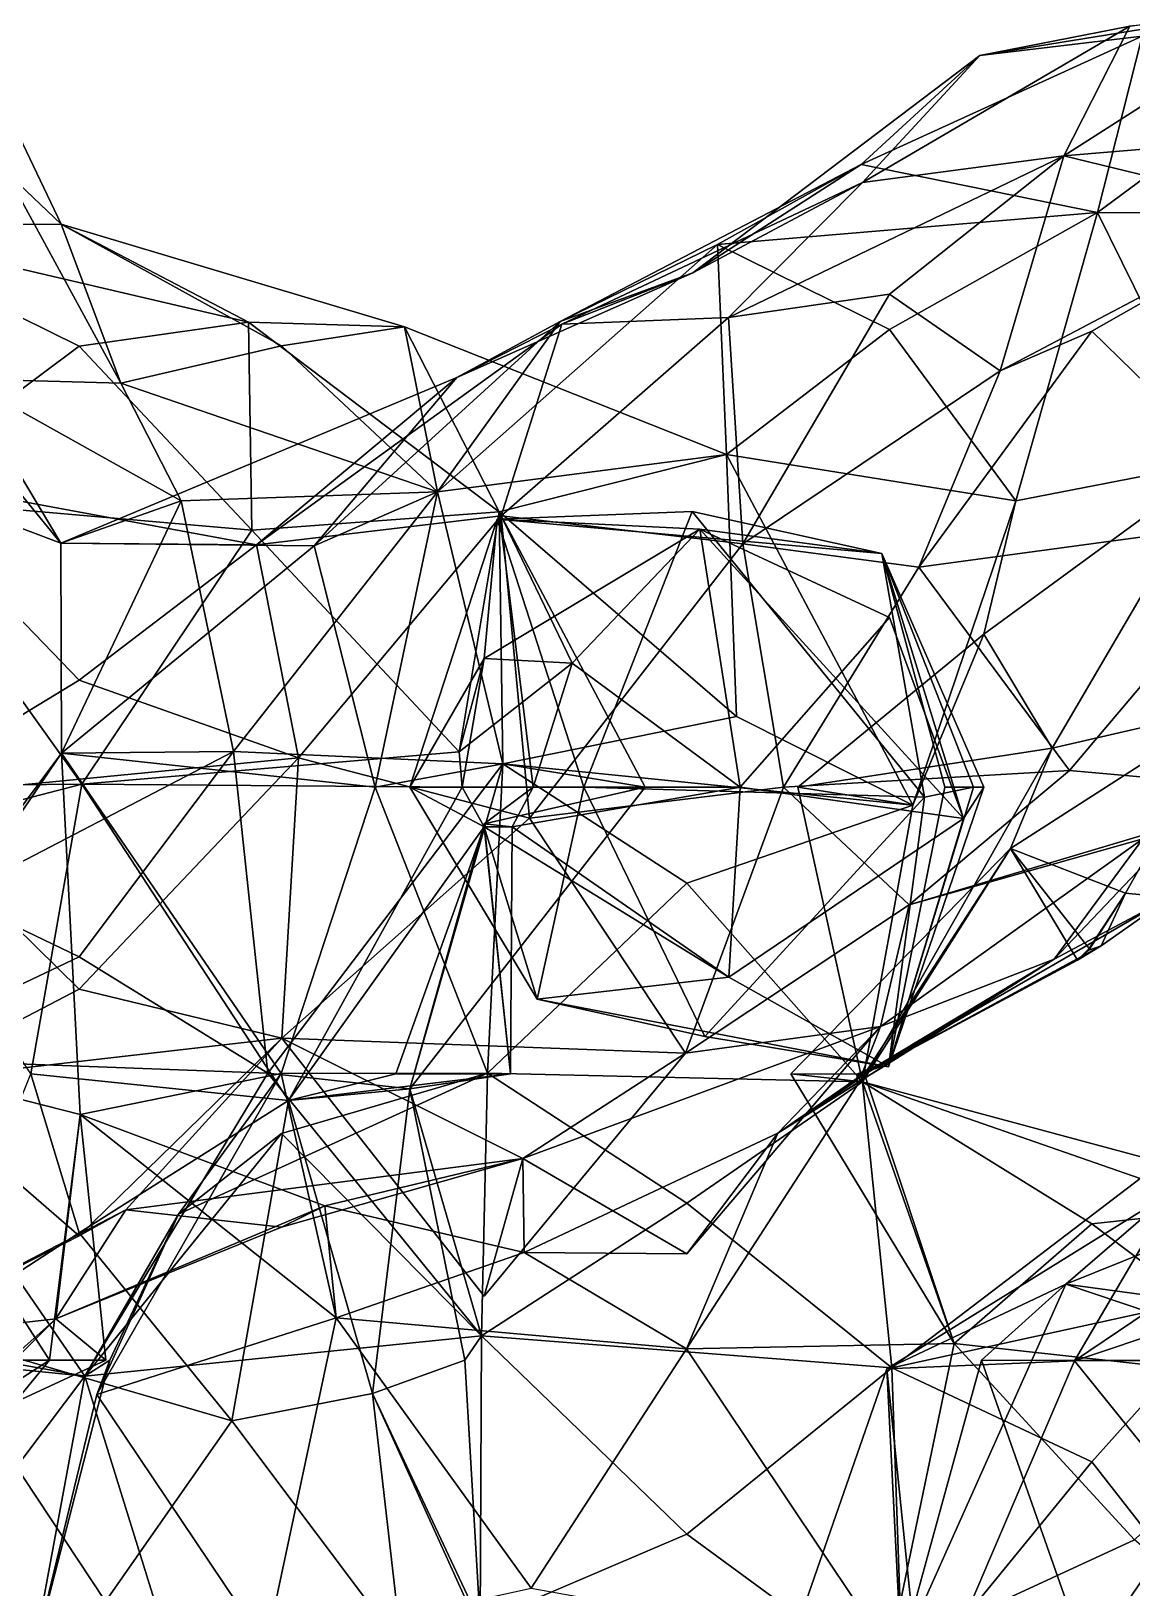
# Model space of a CAD drawing. Extents: x 290083 to 295691, y 4553739 to 4561622.
# Drawn here: x 291555.3 to 291623.8, y 4554153.2 to 4554250 of the extents above; entities that cross this region are included whole.
import ezdxf

# ---------------------------------------------------------------- set-up
doc = ezdxf.new("R2010")
doc.units = 0
doc.layers.add('Au_ppm_Pref_-_0_3', color=7, linetype='CONTINUOUS')

msp = doc.modelspace()

# ---------------------------------------------------------------- linework, layer by layer
at = {"layer": 'Au_ppm_Pref_-_0_3'}
for points in [[(291543.139, 4554237.902, 1829.457), (291548.784, 4554255.656, 1823.961), (291557.21, 4554237.995, 1823.096)], [(291557.21, 4554237.995, 1823.096), (291548.784, 4554255.656, 1823.961), (291553.753, 4554241.286, 1816.474)], [(291624.45, 4554249.68, 1810.717), (291614.347, 4554248.482, 1805.555), (291634.467, 4554251.733, 1805.773)], [(291634.467, 4554251.733, 1805.773), (291614.347, 4554248.482, 1805.555), (291623.685, 4554250.311, 1800.543)], [(291633.925, 4554251.403, 1795.352), (291623.685, 4554250.311, 1800.543), (291619.57, 4554242.236, 1793.222)], [(291633.925, 4554251.403, 1795.352), (291619.57, 4554242.236, 1793.222), (291646.504, 4554244.498, 1793.629)], [(291624.45, 4554249.68, 1810.717), (291621.677, 4554238.723, 1817.651), (291606.978, 4554241.693, 1811.24)], [(291624.45, 4554249.68, 1810.717), (291606.978, 4554241.693, 1811.24), (291614.347, 4554248.482, 1805.555)], [(291623.685, 4554250.311, 1800.543), (291614.347, 4554248.482, 1805.555), (291607.052, 4554240.584, 1799.69)], [(291623.685, 4554250.311, 1800.543), (291607.052, 4554240.584, 1799.69), (291619.57, 4554242.236, 1793.222)], [(291624.45, 4554249.68, 1810.717), (291633.925, 4554247.77, 1814.547), (291621.677, 4554238.723, 1817.651)], [(291596.493, 4554234.957, 1805.634), (291614.347, 4554248.482, 1805.555), (291606.978, 4554241.693, 1811.24)], [(291596.493, 4554234.957, 1805.634), (291607.052, 4554240.584, 1799.69), (291614.347, 4554248.482, 1805.555)], [(291633.925, 4554247.77, 1814.547), (291640.794, 4554238.611, 1814.732), (291621.677, 4554238.723, 1817.651)], [(291646.504, 4554244.498, 1793.629), (291619.57, 4554242.236, 1793.222), (291634.233, 4554238.684, 1787.624)], [(291596.493, 4554234.957, 1805.634), (291606.978, 4554241.693, 1811.24), (291588.242, 4554231.945, 1811.494)], [(291598.037, 4554236.734, 1817.502), (291588.242, 4554231.945, 1811.494), (291606.978, 4554241.693, 1811.24)], [(291598.037, 4554236.734, 1817.502), (291606.978, 4554241.693, 1811.24), (291621.677, 4554238.723, 1817.651)], [(291619.57, 4554242.236, 1793.222), (291607.052, 4554240.584, 1799.69), (291598.73, 4554232.178, 1794.594)], [(291598.73, 4554232.178, 1794.594), (291608.727, 4554233.631, 1789.397), (291619.57, 4554242.236, 1793.222)], [(291608.727, 4554233.631, 1789.397), (291615.611, 4554228.876, 1787.737), (291619.57, 4554242.236, 1793.222)], [(291619.57, 4554242.236, 1793.222), (291615.611, 4554228.876, 1787.737), (291634.233, 4554238.684, 1787.624)], [(291551.087, 4554228.368, 1811.494), (291560.927, 4554228.109, 1816.219), (291553.753, 4554241.286, 1816.474)], [(291553.753, 4554241.286, 1816.474), (291560.927, 4554228.109, 1816.219), (291557.21, 4554237.995, 1823.096)], [(291598.73, 4554232.178, 1794.594), (291607.052, 4554240.584, 1799.69), (291588.359, 4554231.78, 1799.615)], [(291596.493, 4554234.957, 1805.634), (291588.359, 4554231.78, 1799.615), (291607.052, 4554240.584, 1799.69)], [(291568.87, 4554231.889, 1828.042), (291543.139, 4554237.902, 1829.457), (291557.21, 4554237.995, 1823.096)], [(291543.139, 4554237.902, 1829.457), (291558.33, 4554230.407, 1832.517), (291545.74, 4554220.99, 1835.314)], [(291543.139, 4554237.902, 1829.457), (291568.87, 4554231.889, 1828.042), (291558.33, 4554230.407, 1832.517)], [(291557.21, 4554237.995, 1823.096), (291578.569, 4554231.597, 1823.373), (291568.87, 4554231.889, 1828.042)], [(291560.927, 4554228.109, 1816.219), (291570.929, 4554230.426, 1820.162), (291557.21, 4554237.995, 1823.096)], [(291578.569, 4554231.597, 1823.373), (291557.21, 4554237.995, 1823.096), (291570.929, 4554230.426, 1820.162)], [(291621.677, 4554238.723, 1817.651), (291608.727, 4554231.448, 1820.985), (291598.037, 4554236.734, 1817.502)], [(291608.727, 4554231.448, 1820.985), (291621.677, 4554238.723, 1817.651), (291616.593, 4554220.793, 1821.141)], [(291615.611, 4554228.876, 1787.737), (291621.326, 4554231.346, 1784.219), (291634.233, 4554238.684, 1787.624)], [(291616.593, 4554220.793, 1821.141), (291621.677, 4554238.723, 1817.651), (291629.292, 4554223.252, 1816.201)], [(291621.326, 4554231.346, 1784.219), (291633.221, 4554219.727, 1781.225), (291634.233, 4554238.684, 1787.624)], [(291640.794, 4554238.611, 1814.732), (291629.292, 4554223.252, 1816.201), (291621.677, 4554238.723, 1817.651)], [(291598.599, 4554223.663, 1824.02), (291580.615, 4554221.348, 1817.055), (291598.037, 4554236.734, 1817.502)], [(291598.037, 4554236.734, 1817.502), (291580.615, 4554221.348, 1817.055), (291588.242, 4554231.945, 1811.494)], [(291608.727, 4554231.448, 1820.985), (291598.599, 4554223.663, 1824.02), (291598.037, 4554236.734, 1817.502)], [(291551.087, 4554228.368, 1811.494), (291543.373, 4554235.064, 1805.685), (291557.204, 4554218.146, 1805.191)], [(291557.204, 4554218.146, 1805.191), (291543.373, 4554235.064, 1805.685), (291546.039, 4554222.362, 1798.494)], [(291596.493, 4554234.957, 1805.634), (291588.242, 4554231.945, 1811.494), (291581.819, 4554228.45, 1805.745)], [(291596.493, 4554234.957, 1805.634), (291581.819, 4554228.45, 1805.745), (291588.359, 4554231.78, 1799.615)], [(291598.73, 4554232.178, 1794.594), (291599.604, 4554218.119, 1788.126), (291608.727, 4554233.631, 1789.397)], [(291615.611, 4554228.876, 1787.737), (291608.727, 4554233.631, 1789.397), (291599.604, 4554218.119, 1788.126)], [(291598.73, 4554232.178, 1794.594), (291588.359, 4554231.78, 1799.615), (291584.588, 4554219.859, 1793.892)], [(291598.73, 4554232.178, 1794.594), (291584.588, 4554219.859, 1793.892), (291599.604, 4554218.119, 1788.126)], [(291568.87, 4554231.889, 1828.042), (291569.082, 4554218.972, 1833.774), (291558.33, 4554230.407, 1832.517)], [(291569.082, 4554218.972, 1833.774), (291568.87, 4554231.889, 1828.042), (291584.459, 4554220.099, 1829.299)], [(291568.87, 4554231.889, 1828.042), (291578.569, 4554231.597, 1823.373), (291584.459, 4554220.099, 1829.299)], [(291588.359, 4554231.78, 1799.615), (291581.819, 4554228.45, 1805.745), (291569.371, 4554218.055, 1800.245)], [(291584.588, 4554219.859, 1793.892), (291588.359, 4554231.78, 1799.615), (291569.371, 4554218.055, 1800.245)], [(291578.569, 4554231.597, 1823.373), (291570.929, 4554230.426, 1820.162), (291580.615, 4554221.348, 1817.055)], [(291588.242, 4554231.945, 1811.494), (291580.615, 4554221.348, 1817.055), (291572.949, 4554217.987, 1810.607)], [(291572.949, 4554217.987, 1810.607), (291581.819, 4554228.45, 1805.745), (291588.242, 4554231.945, 1811.494)], [(291578.569, 4554231.597, 1823.373), (291598.599, 4554223.663, 1824.02), (291584.459, 4554220.099, 1829.299)], [(291578.569, 4554231.597, 1823.373), (291580.615, 4554221.348, 1817.055), (291598.599, 4554223.663, 1824.02)], [(291608.727, 4554231.448, 1820.985), (291616.593, 4554220.793, 1821.141), (291598.599, 4554223.663, 1824.02)], [(291615.611, 4554228.876, 1787.737), (291610.55, 4554216.652, 1784.037), (291621.326, 4554231.346, 1784.219)], [(291621.326, 4554231.346, 1784.219), (291610.55, 4554216.652, 1784.037), (291633.221, 4554219.727, 1781.225)], [(291558.33, 4554230.407, 1832.517), (291569.082, 4554218.972, 1833.774), (291545.74, 4554220.99, 1835.314)], [(291570.929, 4554230.426, 1820.162), (291560.927, 4554228.109, 1816.219), (291580.615, 4554221.348, 1817.055)], [(291560.927, 4554228.109, 1816.219), (291551.087, 4554228.368, 1811.494), (291564.682, 4554220.793, 1812.505)], [(291564.682, 4554220.793, 1812.505), (291551.087, 4554228.368, 1811.494), (291557.204, 4554218.146, 1805.191)], [(291572.949, 4554217.987, 1810.607), (291557.204, 4554218.146, 1805.191), (291581.819, 4554228.45, 1805.745)], [(291557.204, 4554218.146, 1805.191), (291569.371, 4554218.055, 1800.245), (291581.819, 4554228.45, 1805.745)], [(291599.604, 4554218.119, 1788.126), (291610.55, 4554216.652, 1784.037), (291615.611, 4554228.876, 1787.737)], [(291564.682, 4554220.793, 1812.505), (291580.615, 4554221.348, 1817.055), (291560.927, 4554228.109, 1816.219)], [(291599.22, 4554207.381, 1826.386), (291584.459, 4554220.099, 1829.299), (291598.599, 4554223.663, 1824.02)], [(291599.22, 4554207.381, 1826.386), (291598.599, 4554223.663, 1824.02), (291610.185, 4554201.862, 1823.405)], [(291610.185, 4554201.862, 1823.405), (291598.599, 4554223.663, 1824.02), (291616.593, 4554220.793, 1821.141)], [(291546.245, 4554202.303, 1793.504), (291558.33, 4554209.625, 1797.399), (291546.039, 4554222.362, 1798.494)], [(291557.204, 4554218.146, 1805.191), (291546.039, 4554222.362, 1798.494), (291569.371, 4554218.055, 1800.245)], [(291546.039, 4554222.362, 1798.494), (291558.33, 4554209.625, 1797.399), (291569.371, 4554218.055, 1800.245)], [(291614.592, 4554212.499, 1817.433), (291616.593, 4554220.793, 1821.141), (291629.292, 4554223.252, 1816.201)], [(291618.842, 4554205.4, 1815.454), (291614.592, 4554212.499, 1817.433), (291629.292, 4554223.252, 1816.201)], [(291629.951, 4554207.962, 1809.855), (291618.842, 4554205.4, 1815.454), (291629.292, 4554223.252, 1816.201)], [(291558.498, 4554203.162, 1835.408), (291538.787, 4554202.975, 1837.917), (291545.74, 4554220.99, 1835.314)], [(291569.082, 4554218.972, 1833.774), (291558.498, 4554203.162, 1835.408), (291545.74, 4554220.99, 1835.314)], [(291557.243, 4554205.102, 1811.39), (291564.682, 4554220.793, 1812.505), (291557.204, 4554218.146, 1805.191)], [(291567.929, 4554205.207, 1817.929), (291564.682, 4554220.793, 1812.505), (291557.243, 4554205.102, 1811.39)], [(291567.929, 4554205.207, 1817.929), (291580.615, 4554221.348, 1817.055), (291564.682, 4554220.793, 1812.505)], [(291580.615, 4554221.348, 1817.055), (291567.929, 4554205.207, 1817.929), (291584.684, 4554204.439, 1823.037)], [(291576.74, 4554202.975, 1816.872), (291572.949, 4554217.987, 1810.607), (291580.615, 4554221.348, 1817.055)], [(291576.74, 4554202.975, 1816.872), (291580.615, 4554221.348, 1817.055), (291584.684, 4554204.439, 1823.037)], [(291614.592, 4554212.499, 1817.433), (291610.185, 4554201.862, 1823.405), (291616.593, 4554220.793, 1821.141)], [(291569.082, 4554218.972, 1833.774), (291584.459, 4554220.099, 1829.299), (291581.969, 4554205.181, 1835.251)], [(291569.371, 4554218.055, 1800.245), (291571.984, 4554204.804, 1793.327), (291584.588, 4554219.859, 1793.892)], [(291584.588, 4554219.859, 1793.892), (291571.984, 4554204.804, 1793.327), (291586.353, 4554201.052, 1788.547)], [(291583.529, 4554210.978, 1837.919), (291584.342, 4554219.642, 1841.191), (291578.904, 4554202.975, 1841.191)], [(291578.904, 4554202.975, 1841.191), (291584.342, 4554219.642, 1841.191), (291589.725, 4554202.975, 1846.521)], [(291588.991, 4554210.7, 1835.251), (291581.969, 4554205.181, 1835.251), (291584.459, 4554220.099, 1829.299)], [(291583.529, 4554210.978, 1837.919), (291596.941, 4554219.033, 1835.455), (291584.342, 4554219.642, 1841.191)], [(291584.342, 4554219.642, 1841.191), (291596.466, 4554220.114, 1847.063), (291589.725, 4554202.975, 1846.521)], [(291584.342, 4554219.642, 1841.191), (291608.256, 4554217.509, 1841.26), (291596.466, 4554220.114, 1847.063)], [(291596.941, 4554219.033, 1835.455), (291608.256, 4554217.509, 1841.26), (291584.342, 4554219.642, 1841.191)], [(291593.545, 4554202.975, 1829.312), (291586.567, 4554202.975, 1833.819), (291584.459, 4554220.099, 1829.299)], [(291584.684, 4554204.439, 1823.037), (291593.545, 4554202.975, 1829.312), (291584.459, 4554220.099, 1829.299)], [(291584.684, 4554204.439, 1823.037), (291584.459, 4554220.099, 1829.299), (291599.22, 4554207.381, 1826.386)], [(291586.567, 4554202.975, 1833.819), (291588.991, 4554210.7, 1835.251), (291584.459, 4554220.099, 1829.299)], [(291586.353, 4554201.052, 1788.547), (291599.604, 4554218.119, 1788.126), (291584.588, 4554219.859, 1793.892)], [(291610.906, 4554202.365, 1848.322), (291589.725, 4554202.975, 1846.521), (291596.466, 4554220.114, 1847.063)], [(291610.906, 4554202.365, 1848.322), (291596.466, 4554220.114, 1847.063), (291608.256, 4554217.509, 1841.26)], [(291619.933, 4554204.022, 1782.803), (291633.221, 4554219.727, 1781.225), (291610.55, 4554216.652, 1784.037)], [(291633.221, 4554219.727, 1781.225), (291619.933, 4554204.022, 1782.803), (291633.82, 4554202.778, 1787.529)], [(291569.082, 4554218.972, 1833.774), (291581.969, 4554205.181, 1835.251), (291558.498, 4554203.162, 1835.408)], [(291583.529, 4554210.978, 1837.919), (291588.991, 4554210.7, 1835.251), (291596.941, 4554219.033, 1835.455)], [(291599.443, 4554202.975, 1830.875), (291596.941, 4554219.033, 1835.455), (291588.991, 4554210.7, 1835.251)], [(291596.941, 4554219.033, 1835.455), (291613.334, 4554201.024, 1834.32), (291608.256, 4554217.509, 1841.26)], [(291596.941, 4554219.033, 1835.455), (291599.443, 4554202.975, 1830.875), (291608.727, 4554213.528, 1831.734)], [(291613.334, 4554201.024, 1834.32), (291596.941, 4554219.033, 1835.455), (291608.727, 4554213.528, 1831.734)], [(291557.243, 4554205.102, 1811.39), (291557.204, 4554218.146, 1805.191), (291572.949, 4554217.987, 1810.607)], [(291576.74, 4554202.975, 1816.872), (291557.243, 4554205.102, 1811.39), (291572.949, 4554217.987, 1810.607)], [(291558.33, 4554209.625, 1797.399), (291571.984, 4554204.804, 1793.327), (291569.371, 4554218.055, 1800.245)], [(291586.353, 4554201.052, 1788.547), (291602.138, 4554202.975, 1784.631), (291599.604, 4554218.119, 1788.126)], [(291599.604, 4554218.119, 1788.126), (291602.138, 4554202.975, 1784.631), (291610.55, 4554216.652, 1784.037)], [(291613.334, 4554201.024, 1834.32), (291614.591, 4554202.975, 1838.015), (291608.256, 4554217.509, 1841.26)], [(291608.256, 4554217.509, 1841.26), (291614.591, 4554202.975, 1838.015), (291612.179, 4554202.975, 1841.191)], [(291608.256, 4554217.509, 1841.26), (291612.179, 4554202.975, 1841.191), (291613.959, 4554202.975, 1844.663)], [(291610.906, 4554202.365, 1848.322), (291608.256, 4554217.509, 1841.26), (291613.959, 4554202.975, 1844.663)], [(291619.933, 4554204.022, 1782.803), (291610.55, 4554216.652, 1784.037), (291602.138, 4554202.975, 1784.631)], [(291608.727, 4554213.528, 1831.734), (291599.443, 4554202.975, 1830.875), (291613.334, 4554201.024, 1834.32)], [(291603.024, 4554202.975, 1817.433), (291610.185, 4554201.862, 1823.405), (291614.592, 4554212.499, 1817.433)], [(291603.024, 4554202.975, 1817.433), (291614.592, 4554212.499, 1817.433), (291618.842, 4554205.4, 1815.454)], [(291583.529, 4554210.978, 1837.919), (291578.904, 4554202.975, 1841.191), (291582.163, 4554202.975, 1835.895)], [(291581.969, 4554205.181, 1835.251), (291583.529, 4554210.978, 1837.919), (291582.163, 4554202.975, 1835.895)], [(291581.969, 4554205.181, 1835.251), (291588.991, 4554210.7, 1835.251), (291583.529, 4554210.978, 1837.919)], [(291599.443, 4554202.975, 1830.875), (291588.991, 4554210.7, 1835.251), (291586.567, 4554202.975, 1833.819)], [(291546.245, 4554202.303, 1793.504), (291571.984, 4554204.804, 1793.327), (291558.33, 4554209.625, 1797.399)], [(291616.258, 4554199.174, 1811.494), (291629.951, 4554207.962, 1809.855), (291623.405, 4554196.389, 1809.187)], [(291629.951, 4554207.962, 1809.855), (291616.258, 4554199.174, 1811.494), (291618.842, 4554205.4, 1815.454)], [(291623.405, 4554196.389, 1809.187), (291629.951, 4554207.962, 1809.855), (291626.178, 4554196.113, 1805.555)], [(291584.684, 4554204.439, 1823.037), (291599.22, 4554207.381, 1826.386), (291610.185, 4554201.862, 1823.405)], [(291632.896, 4554206.913, 1799.65), (291618.971, 4554192.276, 1800.878), (291626.178, 4554196.113, 1805.555)], [(291632.896, 4554206.913, 1799.65), (291624.494, 4554199.76, 1793.774), (291618.971, 4554192.276, 1800.878)], [(291550.555, 4554196.153, 1817.433), (291557.243, 4554205.102, 1811.39), (291544.376, 4554186.199, 1810.917)], [(291557.243, 4554205.102, 1811.39), (291558.405, 4554182.629, 1806.209), (291544.376, 4554186.199, 1810.917)], [(291567.929, 4554205.207, 1817.929), (291550.555, 4554196.153, 1817.433), (291558.33, 4554192.432, 1819.858)], [(291567.929, 4554205.207, 1817.929), (291557.243, 4554205.102, 1811.39), (291550.555, 4554196.153, 1817.433)], [(291576.74, 4554202.975, 1816.872), (291570.907, 4554185.166, 1811.468), (291557.243, 4554205.102, 1811.39)], [(291558.405, 4554182.629, 1806.209), (291557.243, 4554205.102, 1811.39), (291570.907, 4554185.166, 1811.468)], [(291567.929, 4554205.207, 1817.929), (291558.33, 4554192.432, 1819.858), (291570.072, 4554185.196, 1824.1)], [(291581.969, 4554205.181, 1835.251), (291582.163, 4554202.975, 1835.895), (291558.498, 4554203.162, 1835.408)], [(291567.929, 4554205.207, 1817.929), (291570.072, 4554185.196, 1824.1), (291584.684, 4554204.439, 1823.037)], [(291607.063, 4554184.658, 1816.639), (291603.024, 4554202.975, 1817.433), (291618.842, 4554205.4, 1815.454)], [(291607.063, 4554184.658, 1816.639), (291618.842, 4554205.4, 1815.454), (291616.258, 4554199.174, 1811.494)], [(291546.245, 4554202.303, 1793.504), (291558.33, 4554190.416, 1791.923), (291571.984, 4554204.804, 1793.327)], [(291571.984, 4554204.804, 1793.327), (291558.33, 4554190.416, 1791.923), (291570.941, 4554187.376, 1789.055)], [(291578.904, 4554184.215, 1829.993), (291584.684, 4554204.439, 1823.037), (291570.072, 4554185.196, 1824.1)], [(291586.353, 4554201.052, 1788.547), (291571.984, 4554204.804, 1793.327), (291570.941, 4554187.376, 1789.055)], [(291576.74, 4554202.975, 1816.872), (291584.684, 4554204.439, 1823.037), (291583.741, 4554185.2, 1817.349)], [(291578.904, 4554184.215, 1829.993), (291593.545, 4554202.975, 1829.312), (291584.684, 4554204.439, 1823.037)], [(291584.684, 4554204.439, 1823.037), (291596.128, 4554197.016, 1819.42), (291583.741, 4554185.2, 1817.349)], [(291584.684, 4554204.439, 1823.037), (291610.185, 4554201.862, 1823.405), (291596.128, 4554197.016, 1819.42)], [(291619.933, 4554204.022, 1782.803), (291602.138, 4554202.975, 1784.631), (291609.961, 4554195.664, 1787.687)], [(291619.933, 4554204.022, 1782.803), (291609.961, 4554195.664, 1787.687), (291633.82, 4554202.778, 1787.529)], [(291545.731, 4554199.852, 1840.15), (291538.787, 4554202.975, 1837.917), (291558.498, 4554203.162, 1835.408)], [(291555.334, 4554185.157, 1839.778), (291545.731, 4554199.852, 1840.15), (291558.498, 4554203.162, 1835.408)], [(291558.498, 4554203.162, 1835.408), (291571.357, 4554183.506, 1837.073), (291555.334, 4554185.157, 1839.778)], [(291571.357, 4554183.506, 1837.073), (291558.498, 4554203.162, 1835.408), (291582.163, 4554202.975, 1835.895)], [(291576.74, 4554202.975, 1816.872), (291583.741, 4554185.2, 1817.349), (291570.907, 4554185.166, 1811.468)], [(291571.357, 4554183.506, 1837.073), (291582.163, 4554202.975, 1835.895), (291583.529, 4554200.52, 1836.07)], [(291583.529, 4554200.709, 1834.496), (291593.545, 4554202.975, 1829.312), (291578.904, 4554184.215, 1829.993)], [(291586.811, 4554189.799, 1841.191), (291578.904, 4554202.975, 1841.191), (291589.725, 4554202.975, 1846.521)], [(291583.529, 4554200.52, 1836.07), (291582.163, 4554202.975, 1835.895), (291578.904, 4554202.975, 1841.191)], [(291583.529, 4554200.52, 1836.07), (291578.904, 4554202.975, 1841.191), (291586.811, 4554189.799, 1841.191)], [(291583.529, 4554200.709, 1834.496), (291585.268, 4554200.515, 1835.251), (291586.567, 4554202.975, 1833.819)], [(291583.529, 4554200.709, 1834.496), (291586.567, 4554202.975, 1833.819), (291593.545, 4554202.975, 1829.312)], [(291599.443, 4554202.975, 1830.875), (291586.567, 4554202.975, 1833.819), (291585.268, 4554200.515, 1835.251)], [(291599.443, 4554202.975, 1830.875), (291585.268, 4554200.515, 1835.251), (291598.74, 4554191.168, 1836.024)], [(291586.353, 4554201.052, 1788.547), (291596.039, 4554186.432, 1788.203), (291602.138, 4554202.975, 1784.631)], [(291586.811, 4554189.799, 1841.191), (291589.725, 4554202.975, 1846.521), (291597.255, 4554187.473, 1846.889)], [(291610.906, 4554202.365, 1848.322), (291597.255, 4554187.473, 1846.889), (291589.725, 4554202.975, 1846.521)], [(291596.039, 4554186.432, 1788.203), (291609.961, 4554195.664, 1787.687), (291602.138, 4554202.975, 1784.631)], [(291598.74, 4554191.168, 1836.024), (291613.334, 4554201.024, 1834.32), (291599.443, 4554202.975, 1830.875)], [(291603.024, 4554202.975, 1817.433), (291607.063, 4554184.658, 1816.639), (291610.185, 4554201.862, 1823.405)], [(291613.334, 4554201.024, 1834.32), (291608.67, 4554185.596, 1841.202), (291614.591, 4554202.975, 1838.015)], [(291612.179, 4554202.975, 1841.191), (291614.591, 4554202.975, 1838.015), (291608.67, 4554185.596, 1841.202)], [(291610.906, 4554202.365, 1848.322), (291613.959, 4554202.975, 1844.663), (291608.67, 4554185.596, 1841.202)], [(291608.67, 4554185.596, 1841.202), (291613.959, 4554202.975, 1844.663), (291612.179, 4554202.975, 1841.191)], [(291546.245, 4554202.303, 1793.504), (291547.289, 4554184.648, 1787.513), (291558.33, 4554190.416, 1791.923)], [(291610.906, 4554202.365, 1848.322), (291608.67, 4554185.596, 1841.202), (291597.255, 4554187.473, 1846.889)], [(291609.961, 4554195.664, 1787.687), (291624.494, 4554199.76, 1793.774), (291633.82, 4554202.778, 1787.529)], [(291570.941, 4554187.376, 1789.055), (291596.039, 4554186.432, 1788.203), (291586.353, 4554201.052, 1788.547)], [(291596.128, 4554197.016, 1819.42), (291610.185, 4554201.862, 1823.405), (291607.063, 4554184.658, 1816.639)], [(291571.357, 4554183.506, 1837.073), (291583.529, 4554200.52, 1836.07), (291578.034, 4554185.157, 1838.6)], [(291585.152, 4554185.157, 1835.251), (291578.034, 4554185.157, 1838.6), (291583.529, 4554200.52, 1836.07)], [(291583.529, 4554200.709, 1834.496), (291578.904, 4554184.215, 1829.993), (291585.152, 4554185.157, 1835.251)], [(291583.529, 4554200.709, 1834.496), (291585.152, 4554185.157, 1835.251), (291585.268, 4554200.515, 1835.251)], [(291585.152, 4554185.157, 1835.251), (291583.529, 4554200.52, 1836.07), (291585.268, 4554200.515, 1835.251)], [(291583.529, 4554200.52, 1836.07), (291586.811, 4554189.799, 1841.191), (291598.74, 4554191.168, 1836.024)], [(291583.529, 4554200.52, 1836.07), (291598.74, 4554191.168, 1836.024), (291585.268, 4554200.515, 1835.251)], [(291613.334, 4554201.024, 1834.32), (291598.74, 4554191.168, 1836.024), (291608.67, 4554185.596, 1841.202)], [(291607.063, 4554184.658, 1816.639), (291616.258, 4554199.174, 1811.494), (291602.592, 4554185.157, 1811.494)], [(291607.173, 4554185.134, 1805.865), (291602.592, 4554185.157, 1811.494), (291616.258, 4554199.174, 1811.494)], [(291616.258, 4554199.174, 1811.494), (291620.417, 4554192.227, 1808.775), (291607.173, 4554185.134, 1805.865)], [(291608.164, 4554188.096, 1794.291), (291618.971, 4554192.276, 1800.878), (291624.494, 4554199.76, 1793.774)], [(291624.494, 4554199.76, 1793.774), (291609.961, 4554195.664, 1787.687), (291608.164, 4554188.096, 1794.291)], [(291616.258, 4554199.174, 1811.494), (291621.148, 4554192.942, 1809.064), (291620.417, 4554192.227, 1808.775)], [(291621.148, 4554192.942, 1809.064), (291616.258, 4554199.174, 1811.494), (291623.405, 4554196.389, 1809.187)], [(291596.128, 4554197.016, 1819.42), (291607.063, 4554184.658, 1816.639), (291583.741, 4554185.2, 1817.349)], [(291621.129, 4554192.844, 1809.025), (291621.148, 4554192.942, 1809.064), (291623.405, 4554196.389, 1809.187)], [(291621.897, 4554193.114, 1808.572), (291621.129, 4554192.844, 1809.025), (291623.405, 4554196.389, 1809.187)], [(291621.897, 4554193.114, 1808.572), (291623.405, 4554196.389, 1809.187), (291626.178, 4554196.113, 1805.555)], [(291545.065, 4554186.12, 1823.175), (291558.33, 4554192.432, 1819.858), (291550.555, 4554196.153, 1817.433)], [(291596.039, 4554186.432, 1788.203), (291608.164, 4554188.096, 1794.291), (291609.961, 4554195.664, 1787.687)], [(291607.173, 4554185.134, 1805.865), (291621.897, 4554193.114, 1808.572), (291626.178, 4554196.113, 1805.555)], [(291607.173, 4554185.134, 1805.865), (291626.178, 4554196.113, 1805.555), (291618.971, 4554192.276, 1800.878)], [(291570.072, 4554185.196, 1824.1), (291558.33, 4554192.432, 1819.858), (291545.065, 4554186.12, 1823.175)], [(291620.417, 4554192.227, 1808.775), (291621.897, 4554193.114, 1808.572), (291607.173, 4554185.134, 1805.865)], [(291621.897, 4554193.114, 1808.572), (291620.417, 4554192.227, 1808.775), (291621.129, 4554192.844, 1809.025)], [(291620.417, 4554192.227, 1808.775), (291621.148, 4554192.942, 1809.064), (291621.129, 4554192.844, 1809.025)], [(291606.988, 4554185.069, 1799.269), (291608.763, 4554186.019, 1799.768), (291618.971, 4554192.276, 1800.878)], [(291618.971, 4554192.276, 1800.878), (291608.164, 4554188.096, 1794.291), (291606.988, 4554185.069, 1799.269)], [(291607.173, 4554185.134, 1805.865), (291618.971, 4554192.276, 1800.878), (291607.211, 4554184.898, 1800.386)], [(291607.211, 4554184.898, 1800.386), (291618.971, 4554192.276, 1800.878), (291608.452, 4554185.661, 1800.105)], [(291608.763, 4554186.019, 1799.768), (291608.452, 4554185.661, 1800.105), (291618.971, 4554192.276, 1800.878)], [(291570.941, 4554187.376, 1789.055), (291558.33, 4554190.416, 1791.923), (291547.289, 4554184.648, 1787.513)], [(291586.811, 4554189.799, 1841.191), (291608.67, 4554185.596, 1841.202), (291598.74, 4554191.168, 1836.024)], [(291586.811, 4554189.799, 1841.191), (291597.255, 4554187.473, 1846.889), (291608.67, 4554185.596, 1841.202)], [(291608.164, 4554188.096, 1794.291), (291585.922, 4554179.881, 1794.199), (291596.128, 4554173.968, 1795.886)], [(291596.039, 4554186.432, 1788.203), (291585.922, 4554179.881, 1794.199), (291608.164, 4554188.096, 1794.291)], [(291608.164, 4554188.096, 1794.291), (291596.128, 4554173.968, 1795.886), (291601.794, 4554181.474, 1799.615)], [(291606.988, 4554185.069, 1799.269), (291608.164, 4554188.096, 1794.291), (291601.794, 4554181.474, 1799.615)], [(291558.33, 4554175.082, 1790.318), (291570.941, 4554187.376, 1789.055), (291547.289, 4554184.648, 1787.513)], [(291561.245, 4554176.701, 1795.121), (291570.941, 4554187.376, 1789.055), (291558.33, 4554175.082, 1790.318)], [(291570.941, 4554187.376, 1789.055), (291561.245, 4554176.701, 1795.121), (291585.922, 4554179.881, 1794.199)], [(291585.922, 4554179.881, 1794.199), (291583.529, 4554171.327, 1789.066), (291570.941, 4554187.376, 1789.055)], [(291570.941, 4554187.376, 1789.055), (291583.529, 4554171.327, 1789.066), (291596.039, 4554186.432, 1788.203)], [(291537.605, 4554167.339, 1816.117), (291544.376, 4554186.199, 1810.917), (291556.481, 4554167.339, 1810.938)], [(291558.694, 4554166.361, 1823.302), (291545.065, 4554186.12, 1823.175), (291538.953, 4554169.87, 1823.353)], [(291544.376, 4554186.199, 1810.917), (291558.405, 4554182.629, 1806.209), (291556.481, 4554167.339, 1810.938)], [(291558.694, 4554166.361, 1823.302), (291570.072, 4554185.196, 1824.1), (291545.065, 4554186.12, 1823.175)], [(291585.922, 4554179.881, 1794.199), (291596.039, 4554186.432, 1788.203), (291583.529, 4554171.327, 1789.066)], [(291608.452, 4554185.661, 1800.105), (291608.763, 4554186.019, 1799.768), (291606.739, 4554185.157, 1799.615)], [(291608.763, 4554186.019, 1799.768), (291606.988, 4554185.069, 1799.269), (291606.739, 4554185.157, 1799.615)], [(291607.211, 4554184.898, 1800.386), (291608.452, 4554185.661, 1800.105), (291606.739, 4554185.157, 1799.615)], [(291545.721, 4554168.66, 1793.358), (291558.33, 4554175.082, 1790.318), (291547.289, 4554184.648, 1787.513)], [(291555.334, 4554185.157, 1839.778), (291558.33, 4554175.263, 1837.893), (291548.86, 4554169.102, 1839.128)], [(291571.357, 4554183.506, 1837.073), (291558.33, 4554175.263, 1837.893), (291555.334, 4554185.157, 1839.778)], [(291570.907, 4554185.166, 1811.468), (291574.311, 4554169.972, 1806.271), (291558.405, 4554182.629, 1806.209)], [(291558.694, 4554166.361, 1823.302), (291583.358, 4554168.87, 1823.035), (291570.072, 4554185.196, 1824.1)], [(291564.509, 4554176.42, 1817.433), (291559.43, 4554165.213, 1812.376), (291570.907, 4554185.166, 1811.468)], [(291559.43, 4554165.213, 1812.376), (291574.311, 4554169.972, 1806.271), (291570.907, 4554185.166, 1811.468)], [(291570.929, 4554181.442, 1822.134), (291564.509, 4554176.42, 1817.433), (291583.741, 4554185.2, 1817.349)], [(291564.509, 4554176.42, 1817.433), (291570.907, 4554185.166, 1811.468), (291583.741, 4554185.2, 1817.349)], [(291578.904, 4554184.215, 1829.993), (291570.072, 4554185.196, 1824.1), (291583.358, 4554168.87, 1823.035)], [(291583.741, 4554185.2, 1817.349), (291583.358, 4554168.87, 1823.035), (291570.929, 4554181.442, 1822.134)], [(291578.904, 4554184.215, 1829.993), (291571.357, 4554183.506, 1837.073), (291585.152, 4554185.157, 1835.251)], [(291571.357, 4554183.506, 1837.073), (291578.034, 4554185.157, 1838.6), (291585.152, 4554185.157, 1835.251)], [(291583.741, 4554185.2, 1817.349), (291596.128, 4554177.103, 1820.688), (291583.358, 4554168.87, 1823.035)], [(291583.741, 4554185.2, 1817.349), (291607.063, 4554184.658, 1816.639), (291596.128, 4554177.103, 1820.688)], [(291607.173, 4554185.134, 1805.865), (291596.1, 4554168.055, 1805.9), (291612.754, 4554168.38, 1811.075)], [(291596.1, 4554168.055, 1805.9), (291607.173, 4554185.134, 1805.865), (291601.794, 4554181.474, 1799.615)], [(291607.063, 4554184.658, 1816.639), (291608.888, 4554166.862, 1823.253), (291596.128, 4554177.103, 1820.688)], [(291607.173, 4554185.134, 1805.865), (291607.211, 4554184.898, 1800.386), (291601.794, 4554181.474, 1799.615)], [(291601.794, 4554181.474, 1799.615), (291606.684, 4554184.712, 1799.615), (291606.988, 4554185.069, 1799.269)], [(291601.794, 4554181.474, 1799.615), (291607.211, 4554184.898, 1800.386), (291606.93, 4554184.704, 1799.993)], [(291601.794, 4554181.474, 1799.615), (291606.93, 4554184.704, 1799.993), (291606.684, 4554184.712, 1799.615)], [(291607.063, 4554184.658, 1816.639), (291602.592, 4554185.157, 1811.494), (291612.754, 4554168.38, 1811.075)], [(291612.754, 4554168.38, 1811.075), (291602.592, 4554185.157, 1811.494), (291607.173, 4554185.134, 1805.865)], [(291606.684, 4554184.712, 1799.615), (291606.93, 4554184.704, 1799.993), (291606.739, 4554185.157, 1799.615)], [(291606.988, 4554185.069, 1799.269), (291606.684, 4554184.712, 1799.615), (291606.739, 4554185.157, 1799.615)], [(291606.93, 4554184.704, 1799.993), (291607.211, 4554184.898, 1800.386), (291606.739, 4554185.157, 1799.615)], [(291624.33, 4554178.653, 1822.621), (291608.888, 4554166.862, 1823.253), (291607.063, 4554184.658, 1816.639)], [(291624.33, 4554178.653, 1822.621), (291607.063, 4554184.658, 1816.639), (291634.543, 4554177.252, 1817.433)], [(291634.543, 4554177.252, 1817.433), (291607.063, 4554184.658, 1816.639), (291621.326, 4554175.825, 1814.605)], [(291612.754, 4554168.38, 1811.075), (291621.326, 4554175.825, 1814.605), (291607.063, 4554184.658, 1816.639)], [(291578.904, 4554184.215, 1829.993), (291576.572, 4554165.272, 1834.301), (291571.357, 4554183.506, 1837.073)], [(291578.904, 4554184.215, 1829.993), (291582.328, 4554167.339, 1829.312), (291576.572, 4554165.272, 1834.301)], [(291578.904, 4554184.215, 1829.993), (291583.358, 4554168.87, 1823.035), (291582.328, 4554167.339, 1829.312)], [(291558.33, 4554175.263, 1837.893), (291571.357, 4554183.506, 1837.073), (291567.837, 4554163.585, 1838.481)], [(291576.572, 4554165.272, 1834.301), (291567.837, 4554163.585, 1838.481), (291571.357, 4554183.506, 1837.073)], [(291556.481, 4554167.339, 1810.938), (291558.405, 4554182.629, 1806.209), (291559.994, 4554167.339, 1805.555)], [(291573.614, 4554176.941, 1801.088), (291556.877, 4554169.926, 1800.17), (291558.405, 4554182.629, 1806.209)], [(291559.994, 4554167.339, 1805.555), (291558.405, 4554182.629, 1806.209), (291556.877, 4554169.926, 1800.17)], [(291574.311, 4554169.972, 1806.271), (291573.614, 4554176.941, 1801.088), (291558.405, 4554182.629, 1806.209)], [(291558.694, 4554166.361, 1823.302), (291570.929, 4554181.442, 1822.134), (291583.358, 4554168.87, 1823.035)], [(291558.694, 4554166.361, 1823.302), (291564.509, 4554176.42, 1817.433), (291570.929, 4554181.442, 1822.134)], [(291596.1, 4554168.055, 1805.9), (291601.794, 4554181.474, 1799.615), (291586.022, 4554174.048, 1800.676)], [(291586.022, 4554174.048, 1800.676), (291601.794, 4554181.474, 1799.615), (291596.128, 4554173.968, 1795.886)], [(291561.245, 4554176.701, 1795.121), (291570.929, 4554175.619, 1796.436), (291585.922, 4554179.881, 1794.199)], [(291570.929, 4554175.619, 1796.436), (291573.614, 4554176.941, 1801.088), (291585.922, 4554179.881, 1794.199)], [(291573.614, 4554176.941, 1801.088), (291586.022, 4554174.048, 1800.676), (291585.922, 4554179.881, 1794.199)], [(291586.022, 4554174.048, 1800.676), (291596.128, 4554173.968, 1795.886), (291585.922, 4554179.881, 1794.199)], [(291619.691, 4554172.072, 1852.854), (291626.463, 4554177.892, 1859.009), (291608.57, 4554166.814, 1858.844)], [(291620.233, 4554167.305, 1864.342), (291608.57, 4554166.814, 1858.844), (291626.463, 4554177.892, 1859.009)], [(291630.864, 4554171.688, 1826.265), (291608.888, 4554166.862, 1823.253), (291624.33, 4554178.653, 1822.621)], [(291626.463, 4554177.892, 1859.009), (291619.691, 4554172.072, 1852.854), (291633.925, 4554177.786, 1855.526)], [(291620.233, 4554167.305, 1864.342), (291626.463, 4554177.892, 1859.009), (291633.925, 4554176.527, 1862.071)], [(291556.877, 4554169.926, 1800.17), (291573.614, 4554176.941, 1801.088), (291570.929, 4554175.619, 1796.436)], [(291574.311, 4554169.972, 1806.271), (291586.022, 4554174.048, 1800.676), (291573.614, 4554176.941, 1801.088)], [(291596.128, 4554177.103, 1820.688), (291608.888, 4554166.862, 1823.253), (291583.358, 4554168.87, 1823.035)], [(291619.691, 4554172.072, 1852.854), (291646.669, 4554168.412, 1853.007), (291633.925, 4554177.786, 1855.526)], [(291634.543, 4554177.252, 1817.433), (291621.326, 4554175.825, 1814.605), (291634.331, 4554165.997, 1813.592)], [(291556.877, 4554169.926, 1800.17), (291561.245, 4554176.701, 1795.121), (291545.721, 4554168.66, 1793.358)], [(291545.721, 4554168.66, 1793.358), (291561.245, 4554176.701, 1795.121), (291558.33, 4554175.082, 1790.318)], [(291556.877, 4554169.926, 1800.17), (291570.929, 4554175.619, 1796.436), (291561.245, 4554176.701, 1795.121)], [(291558.694, 4554166.361, 1823.302), (291560.247, 4554167.339, 1817.433), (291564.509, 4554176.42, 1817.433)], [(291564.509, 4554176.42, 1817.433), (291560.247, 4554167.339, 1817.433), (291559.43, 4554165.213, 1812.376)], [(291633.925, 4554176.527, 1862.071), (291644.779, 4554175.51, 1864.908), (291620.233, 4554167.305, 1864.342)], [(291558.33, 4554175.263, 1837.893), (291567.837, 4554163.585, 1838.481), (291548.86, 4554169.102, 1839.128)], [(291634.331, 4554165.997, 1813.592), (291621.326, 4554175.825, 1814.605), (291612.754, 4554168.38, 1811.075)], [(291640.057, 4554167.339, 1867.997), (291620.233, 4554167.305, 1864.342), (291644.779, 4554175.51, 1864.908)], [(291574.311, 4554169.972, 1806.271), (291596.1, 4554168.055, 1805.9), (291586.022, 4554174.048, 1800.676)], [(291609.462, 4554149.175, 1853.074), (291619.691, 4554172.072, 1852.854), (291608.57, 4554166.814, 1858.844)], [(291619.691, 4554172.072, 1852.854), (291609.462, 4554149.175, 1853.074), (291614.465, 4554167.339, 1849.835)], [(291619.691, 4554172.072, 1852.854), (291614.465, 4554167.339, 1849.835), (291633.775, 4554167.325, 1847.09)], [(291619.691, 4554172.072, 1852.854), (291633.775, 4554167.325, 1847.09), (291646.669, 4554168.412, 1853.007)], [(291630.864, 4554171.688, 1826.265), (291621.326, 4554161.026, 1827.208), (291608.888, 4554166.862, 1823.253)], [(291629.64, 4554150.392, 1829.926), (291621.326, 4554161.026, 1827.208), (291630.864, 4554171.688, 1826.265)], [(291558.694, 4554166.361, 1823.302), (291538.953, 4554169.87, 1823.353), (291538.675, 4554168.378, 1823.368)], [(291540.241, 4554153.205, 1800.975), (291547.508, 4554161.57, 1804.469), (291556.877, 4554169.926, 1800.17)], [(291556.877, 4554169.926, 1800.17), (291545.721, 4554168.66, 1793.358), (291540.241, 4554153.205, 1800.975)], [(291559.963, 4554152.342, 1839.481), (291547.346, 4554150.696, 1834.835), (291548.86, 4554169.102, 1839.128)], [(291547.508, 4554161.57, 1804.469), (291559.994, 4554167.339, 1805.555), (291556.877, 4554169.926, 1800.17)], [(291559.963, 4554152.342, 1839.481), (291548.86, 4554169.102, 1839.128), (291567.837, 4554163.585, 1838.481)], [(291559.43, 4554165.213, 1812.376), (291569.97, 4554149.533, 1811.439), (291574.311, 4554169.972, 1806.271)], [(291574.311, 4554169.972, 1806.271), (291569.97, 4554149.533, 1811.439), (291586.457, 4554153.173, 1808.153)], [(291596.1, 4554168.055, 1805.9), (291574.311, 4554169.972, 1806.271), (291586.457, 4554153.173, 1808.153)], [(291558.694, 4554166.361, 1823.302), (291538.675, 4554168.378, 1823.368), (291548.482, 4554152.849, 1825.779)], [(291583.28, 4554151.042, 1828.751), (291582.328, 4554167.339, 1829.312), (291583.358, 4554168.87, 1823.035)], [(291583.28, 4554151.042, 1828.751), (291583.358, 4554168.87, 1823.035), (291596.128, 4554156.538, 1825.712)], [(291596.128, 4554156.538, 1825.712), (291583.358, 4554168.87, 1823.035), (291608.888, 4554166.862, 1823.253)], [(291612.754, 4554168.38, 1811.075), (291596.1, 4554168.055, 1805.9), (291608.745, 4554149.151, 1806.981)], [(291623.972, 4554156.176, 1810.523), (291612.754, 4554168.38, 1811.075), (291608.745, 4554149.151, 1806.981)], [(291634.331, 4554165.997, 1813.592), (291612.754, 4554168.38, 1811.075), (291623.972, 4554156.176, 1810.523)], [(291537.605, 4554167.339, 1816.117), (291556.481, 4554167.339, 1810.938), (291543.972, 4554152.115, 1810.462)], [(291547.508, 4554161.57, 1804.469), (291543.972, 4554152.115, 1810.462), (291556.481, 4554167.339, 1810.938)], [(291547.508, 4554161.57, 1804.469), (291556.481, 4554167.339, 1810.938), (291559.994, 4554167.339, 1805.555)], [(291558.694, 4554166.361, 1823.302), (291555.361, 4554148.417, 1817.375), (291560.247, 4554167.339, 1817.433)], [(291559.43, 4554165.213, 1812.376), (291560.247, 4554167.339, 1817.433), (291555.361, 4554148.417, 1817.375)], [(291583.28, 4554151.042, 1828.751), (291576.572, 4554165.272, 1834.301), (291582.328, 4554167.339, 1829.312)], [(291596.1, 4554168.055, 1805.9), (291586.457, 4554153.173, 1808.153), (291608.745, 4554149.151, 1806.981)], [(291610.794, 4554145.209, 1863.763), (291608.57, 4554166.814, 1858.844), (291620.233, 4554167.305, 1864.342)], [(291609.462, 4554149.175, 1853.074), (291621.021, 4554148.672, 1848.483), (291614.465, 4554167.339, 1849.835)], [(291610.794, 4554145.209, 1863.763), (291620.233, 4554167.305, 1864.342), (291634.567, 4554149.562, 1864.864)], [(291614.465, 4554167.339, 1849.835), (291621.021, 4554148.672, 1848.483), (291633.775, 4554167.325, 1847.09)], [(291634.567, 4554149.562, 1864.864), (291620.233, 4554167.305, 1864.342), (291640.057, 4554167.339, 1867.997)], [(291621.021, 4554148.672, 1848.483), (291643.86, 4554149.521, 1848.386), (291633.775, 4554167.325, 1847.09)], [(291558.694, 4554166.361, 1823.302), (291548.482, 4554152.849, 1825.779), (291564.859, 4554146.461, 1823.373)], [(291558.694, 4554166.361, 1823.302), (291564.859, 4554146.461, 1823.373), (291555.361, 4554148.417, 1817.375)], [(291608.888, 4554166.862, 1823.253), (291609.576, 4554146.661, 1828.184), (291596.128, 4554156.538, 1825.712)], [(291610.794, 4554145.209, 1863.763), (291602.55, 4554149.521, 1859.009), (291608.57, 4554166.814, 1858.844)], [(291602.55, 4554149.521, 1859.009), (291609.462, 4554149.175, 1853.074), (291608.57, 4554166.814, 1858.844)], [(291609.576, 4554146.661, 1828.184), (291608.888, 4554166.862, 1823.253), (291621.326, 4554161.026, 1827.208)], [(291576.572, 4554165.272, 1834.301), (291578.382, 4554149.521, 1838.765), (291567.837, 4554163.585, 1838.481)], [(291576.572, 4554165.272, 1834.301), (291583.719, 4554149.521, 1835.251), (291578.382, 4554149.521, 1838.765)], [(291583.719, 4554149.521, 1835.251), (291576.572, 4554165.272, 1834.301), (291583.28, 4554151.042, 1828.751)], [(291559.43, 4554165.213, 1812.376), (291555.361, 4554148.417, 1817.375), (291569.97, 4554149.533, 1811.439)], [(291559.963, 4554152.342, 1839.481), (291567.837, 4554163.585, 1838.481), (291578.382, 4554149.521, 1838.765)], [(291621.326, 4554161.026, 1827.208), (291629.64, 4554150.392, 1829.926), (291609.576, 4554146.661, 1828.184)], [(291583.28, 4554151.042, 1828.751), (291596.128, 4554156.538, 1825.712), (291609.576, 4554146.661, 1828.184)], [(291634.011, 4554147.63, 1806.549), (291623.972, 4554156.176, 1810.523), (291608.745, 4554149.151, 1806.981)]]:
    msp.add_3dface(points, dxfattribs=at)

doc.saveas('drawing.dxf')
